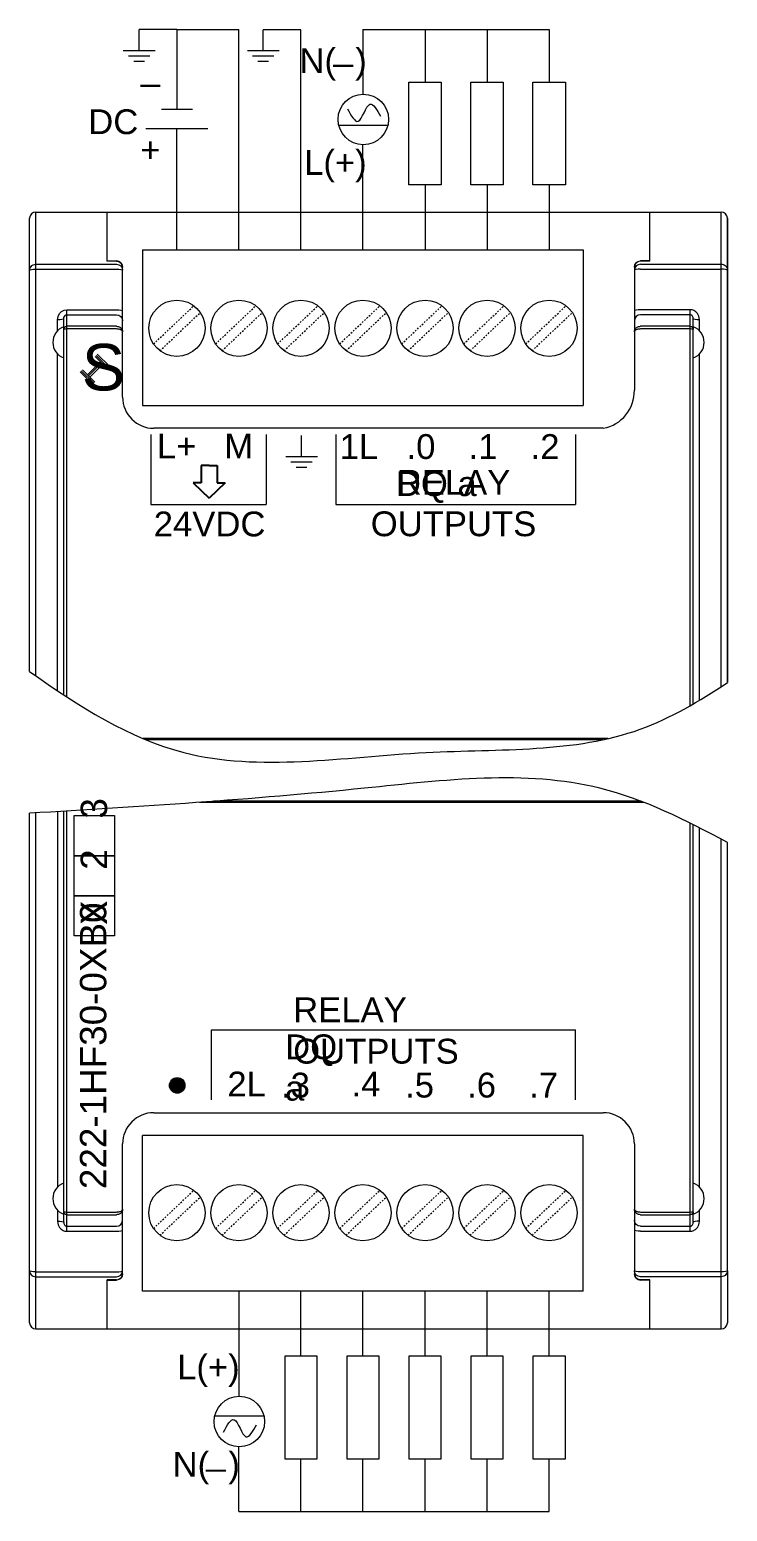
# Model space of a CAD drawing. Header units: inches. Extents: x 57 to 2760, y -193 to 2149.
# Drawn here: x 946.3 to 991.3, y 1502.6 to 1598.1 of the extents above; entities that cross this region are included whole.
import ezdxf

# ---------------------------------------------------------------- set-up
doc = ezdxf.new("R2010")
doc.units = ezdxf.units.IN
doc.header["$MEASUREMENT"] = 0
doc.linetypes.add('DOT', pattern=[0.2, 0.1, -0.1])
doc.layers.add('Wiring', color=7, linetype='Continuous')
doc.styles.get("Standard").update_dxf_attribs({"font": 'arial.ttf'})

msp = doc.modelspace()

# ---------------------------------------------------------------- linework, layer by layer
at = {"color": 7, "linetype": 'Continuous', "lineweight": 0}
for p, q in [((946.33549, 1556.74283), (946.33549, 1585.95301)), ((946.73549, 1586.35301), (990.93549, 1586.35301)), ((946.73549, 1556.45999), (946.73549, 1586.35301)), ((951.33549, 1583.18671), (951.33549, 1586.35301)), ((986.33549, 1583.18671), (986.33549, 1586.35301)), ((990.93549, 1555.75919), (990.93549, 1586.35301)), ((991.33549, 1556.02224), (991.33549, 1585.95301)), ((991.33549, 1585.95301), (991.33549, 1556.02224)), ((953.62549, 1583.92301), (982.04549, 1583.92301)), ((953.62549, 1583.92301), (953.62549, 1573.89101)), ((982.04549, 1583.92301), (982.04549, 1573.89101)), ((946.73549, 1582.99128), (951.93549, 1582.99128)), ((951.33549, 1583.19937), (951.93549, 1583.19937)), ((951.93549, 1583.18671), (951.33549, 1583.18671)), ((952.0867, 1583.16969), (951.93549, 1583.19937)), ((952.30489, 1582.75303), (952.33549, 1582.60473)), ((952.33549, 1574.41511), (952.33549, 1582.79937)), ((985.33549, 1582.79937), (985.33549, 1574.87701)), ((985.3661, 1582.75303), (985.33549, 1582.60473)), ((985.51261, 1583.121), (985.41948, 1583.03684)), ((985.61986, 1583.17017), (985.51261, 1583.121)), ((985.58429, 1583.16969), (985.73549, 1583.19937)), ((985.73549, 1583.18671), (985.61986, 1583.17017)), ((986.33549, 1583.19937), (985.73549, 1583.19937)), ((986.33549, 1583.18671), (985.73549, 1583.18671)), ((985.73549, 1582.99128), (990.93549, 1582.99128)), ((946.73549, 1582.67143), (951.93549, 1582.67143)), ((985.73549, 1582.67143), (990.93549, 1582.67143)), ((948.73549, 1580.05559), (951.93549, 1580.05559)), ((948.73549, 1555.09991), (948.73549, 1580.05559)), ((988.93549, 1580.05559), (985.73549, 1580.05559)), ((988.93549, 1554.53194), (988.93549, 1580.05559)), ((948.13549, 1578.67579), (948.13549, 1579.40901)), ((948.53549, 1555.23092), (948.53549, 1579.46916)), ((948.73549, 1579.73068), (951.93549, 1579.73068)), ((951.93549, 1578.98869), (948.73549, 1578.98869)), ((952.33549, 1578.63797), (952.33549, 1579.34431)), ((988.93549, 1579.73068), (985.73549, 1579.73068)), ((988.93549, 1578.98869), (985.73549, 1578.98869)), ((989.13549, 1554.64665), (989.13549, 1579.46918)), ((989.53549, 1578.67579), (989.53549, 1579.40901)), ((951.93549, 1578.81585), (948.73549, 1578.81585)), ((988.93549, 1578.81585), (985.73549, 1578.81721)), ((948.13549, 1555.49667), (948.13549, 1577.23023)), ((989.53549, 1554.88197), (989.53549, 1577.23023)), ((953.62549, 1573.89101), (982.04549, 1573.89101)), ((983.3354, 1572.41501), (954.33549, 1572.41501)), ((963.87272, 1570.59464), (963.87272, 1571.95964)), ((962.84897, 1570.59464), (964.89647, 1570.59464)), ((963.19022, 1570.25339), (964.55522, 1570.25339)), ((963.53147, 1569.91214), (964.21397, 1569.91214)), ((983.63164, 1552.40899), (953.65274, 1552.40899)), ((983.32711, 1552.3416), (953.81447, 1552.3416)), ((985.77212, 1548.36824), (958.20639, 1548.36824)), ((946.33549, 1514.75682), (946.33549, 1547.59767)), ((946.73549, 1514.35682), (946.73549, 1547.62156)), ((948.13549, 1547.70562), (948.13549, 1523.4796)), ((948.53549, 1521.24065), (948.53549, 1547.72981)), ((948.73549, 1520.65425), (948.73549, 1547.74194)), ((985.94662, 1548.30084), (957.283, 1548.30084)), ((988.93549, 1520.65425), (988.93549, 1546.96543)), ((989.13549, 1521.24065), (989.13549, 1546.86599)), ((989.53549, 1523.4796), (989.53549, 1546.66426)), ((990.93549, 1514.35682), (990.93549, 1545.93375)), ((955.35711, 1530.04749), (955.86231, 1530.55268)), ((955.35966, 1530.07324), (955.83656, 1530.55014)), ((955.36096, 1530.02814), (955.88166, 1530.54883)), ((955.36481, 1530.00879), (955.90101, 1530.54499)), ((955.36542, 1530.1022), (955.8076, 1530.54438)), ((955.36866, 1529.98943), (955.92036, 1530.54114)), ((955.37118, 1530.13116), (955.77864, 1530.53862)), ((955.37251, 1529.97008), (955.93972, 1530.53729)), ((955.37636, 1529.95073), (955.95907, 1530.53344)), ((955.37694, 1530.16012), (955.74967, 1530.53286)), ((955.38021, 1529.93138), (955.97842, 1530.52959)), ((955.3827, 1530.18909), (955.72071, 1530.5271)), ((955.38406, 1529.91202), (955.99777, 1530.52574)), ((955.38791, 1529.89267), (956.01713, 1530.52189)), ((955.38846, 1530.21805), (955.69175, 1530.52134)), ((955.39176, 1529.87332), (956.03648, 1530.51804)), ((955.39663, 1530.24942), (955.66038, 1530.51317)), ((955.39805, 1529.8564), (956.05339, 1530.51175)), ((955.40734, 1529.8425), (956.0673, 1530.50246)), ((955.41663, 1529.82859), (956.08121, 1530.49317)), ((955.42593, 1529.81468), (956.09512, 1530.48387)), ((955.43522, 1529.80077), (956.10903, 1530.47458)), ((955.44335, 1530.31934), (955.59046, 1530.46645)), ((955.44451, 1529.78686), (956.12294, 1530.46529)), ((955.45381, 1529.77295), (956.13685, 1530.45599)), ((955.4631, 1529.75904), (956.15075, 1530.4467)), ((955.47239, 1529.74514), (956.16466, 1530.43741)), ((955.48169, 1529.73123), (956.17857, 1530.42811)), ((955.49007, 1530.38926), (955.52054, 1530.41973)), ((955.49098, 1529.71732), (956.19248, 1530.41882)), ((955.50027, 1529.70341), (956.20639, 1530.40953)), ((955.51319, 1529.69312), (956.21667, 1530.39661)), ((955.5271, 1529.68383), (956.22597, 1530.3827)), ((955.54101, 1529.67454), (956.23526, 1530.36879)), ((955.55492, 1529.66524), (956.24455, 1530.35488)), ((955.56882, 1529.65595), (956.25385, 1530.34097)), ((955.58273, 1529.64666), (956.26314, 1530.32707)), ((955.59664, 1529.63736), (956.27243, 1530.31316)), ((955.61055, 1529.62807), (956.28173, 1530.29925)), ((955.62446, 1529.61878), (956.29102, 1530.28534)), ((955.63837, 1529.60948), (956.30031, 1530.27143)), ((955.65228, 1529.60019), (956.30961, 1530.25752)), ((955.66685, 1529.59156), (956.31824, 1530.24295)), ((955.6862, 1529.58771), (956.32209, 1530.2236)), ((955.70556, 1529.58386), (956.32593, 1530.20424)), ((955.72491, 1529.58001), (956.32978, 1530.18489)), ((955.74426, 1529.57617), (956.33363, 1530.16554)), ((955.76361, 1529.57232), (956.33748, 1530.14619)), ((955.78297, 1529.56847), (956.34133, 1530.12683)), ((955.80232, 1529.56462), (956.34518, 1530.10748)), ((955.82167, 1529.56077), (956.34903, 1530.08813)), ((955.84102, 1529.55692), (956.35288, 1530.06878)), ((955.86263, 1529.55533), (956.35447, 1530.04716)), ((955.8916, 1529.56109), (956.34871, 1530.0182)), ((955.92056, 1529.56685), (956.34295, 1529.98924)), ((955.94952, 1529.57261), (956.33719, 1529.96028)), ((955.97849, 1529.57837), (956.33143, 1529.93131)), ((956.00745, 1529.58413), (956.32567, 1529.90235)), ((956.03641, 1529.58989), (956.3199, 1529.87339)), ((956.09113, 1529.62141), (956.28839, 1529.81867)), ((956.16105, 1529.66813), (956.24167, 1529.74875)), ((954.33559, 1528.29482), (983.33549, 1528.29482)), ((982.04549, 1526.81882), (953.62549, 1526.81882)), ((953.62549, 1516.78682), (953.62549, 1526.81882)), ((982.04549, 1516.78682), (982.04549, 1526.81882)), ((952.33549, 1517.91046), (952.33549, 1526.29482)), ((952.33549, 1522.07182), (952.33549, 1526.29482)), ((985.33549, 1526.29482), (985.33549, 1517.91046)), ((948.13549, 1522.03404), (948.13549, 1521.30083)), ((948.73549, 1521.89399), (951.93549, 1521.89399)), ((948.73549, 1521.72114), (951.93549, 1521.72114)), ((985.73549, 1521.89399), (988.93549, 1521.89399)), ((985.73549, 1521.72114), (988.93549, 1521.72114)), ((989.53549, 1521.30083), (989.53549, 1522.03404)), ((948.73549, 1520.97915), (951.93549, 1520.97915)), ((948.73549, 1520.65425), (951.93549, 1520.65425)), ((985.73549, 1520.97915), (988.93549, 1520.97915)), ((985.73549, 1520.65425), (988.93549, 1520.65425)), ((946.73549, 1518.0384), (951.93549, 1518.0384)), ((952.30489, 1517.9568), (952.33549, 1518.1051)), ((985.3661, 1517.9568), (985.33549, 1518.1051)), ((990.93549, 1518.0384), (985.73549, 1518.0384)), ((991.33549, 1518.1051), (991.33549, 1514.75682)), ((946.73549, 1517.71855), (951.93549, 1517.71855)), ((951.33549, 1514.35682), (951.33549, 1517.52313)), ((951.93549, 1517.52313), (951.33549, 1517.52313)), ((951.33549, 1517.51046), (951.93549, 1517.51046)), ((952.0867, 1517.54014), (951.93549, 1517.51046)), ((951.93549, 1517.52313), (952.05113, 1517.53967)), ((952.05113, 1517.53967), (952.15838, 1517.58883)), ((952.15838, 1517.58883), (952.25151, 1517.673)), ((985.58429, 1517.54014), (985.73549, 1517.51046)), ((990.93549, 1517.71855), (985.73549, 1517.71855)), ((986.33549, 1517.52313), (985.73549, 1517.52313)), ((986.33549, 1517.51046), (985.73549, 1517.51046)), ((986.33549, 1514.35682), (986.33549, 1517.52313)), ((982.04549, 1516.78682), (953.62549, 1516.78682)), ((946.73549, 1514.35682), (990.93549, 1514.35682))]:
    msp.add_line(p, q, dxfattribs=at)
at = {"linetype": 'DOT', "lineweight": 0}
for p, q in [((954.32964, 1577.84979), (956.92872, 1580.31183)), ((954.74227, 1577.41419), (957.34135, 1579.87624)), ((958.32964, 1577.84979), (960.92872, 1580.31183)), ((958.74227, 1577.41419), (961.34135, 1579.87624)), ((962.32964, 1577.84979), (964.92872, 1580.31183)), ((962.74227, 1577.41419), (965.34135, 1579.87624)), ((966.32964, 1577.84979), (968.92872, 1580.31183)), ((966.74227, 1577.41419), (969.34135, 1579.87624)), ((970.32964, 1577.84979), (972.92872, 1580.31183)), ((970.74227, 1577.41419), (973.34135, 1579.87624)), ((974.32964, 1577.84979), (976.92872, 1580.31183)), ((974.74227, 1577.41419), (977.34135, 1579.87624)), ((978.32964, 1577.84979), (980.92872, 1580.31183)), ((978.74227, 1577.41419), (981.34135, 1579.87624)), ((954.32964, 1520.8336), (956.92872, 1523.29564)), ((954.74227, 1520.398), (957.34135, 1522.86005)), ((958.32964, 1520.8336), (960.92872, 1523.29564)), ((958.74227, 1520.398), (961.34135, 1522.86005)), ((962.32964, 1520.8336), (964.92872, 1523.29564)), ((962.74227, 1520.398), (965.34135, 1522.86005)), ((966.32964, 1520.8336), (968.92872, 1523.29564)), ((966.74227, 1520.398), (969.34135, 1522.86005)), ((970.32964, 1520.8336), (972.92872, 1523.29564)), ((970.74227, 1520.398), (973.34135, 1522.86005)), ((974.32964, 1520.8336), (976.92872, 1523.29564)), ((974.74227, 1520.398), (977.34135, 1522.86005)), ((978.32964, 1520.8336), (980.92872, 1523.29564)), ((978.74227, 1520.398), (981.34135, 1522.86005))]:
    msp.add_line(p, q, dxfattribs=at)
at = {"lineweight": 0}
for p, q in [((950.55848, 1577.04064), (951.36016, 1576.24872)), ((950.62874, 1577.11179), (951.43042, 1576.31988)), ((950.699, 1577.18295), (951.50068, 1576.39104)), ((949.5985, 1576.04372), (950.40018, 1575.25181)), ((949.66876, 1576.11488), (950.47044, 1575.32297)), ((949.73902, 1576.18604), (950.5407, 1575.39412)), ((950.90772, 1576.69904), (950.06917, 1575.86081)), ((950.97842, 1576.62831), (950.13986, 1575.79008)), ((951.04912, 1576.55759), (950.21056, 1575.71936)), ((954.16122, 1572.02044), (954.16122, 1567.50686)), ((961.59122, 1572.02044), (961.59122, 1567.50686)), ((966.07574, 1572.02045), (966.07574, 1567.50687)), ((981.55049, 1572.02045), (981.55049, 1567.50687)), ((954.16122, 1567.50686), (961.59122, 1567.50686)), ((966.07574, 1567.50687), (981.55049, 1567.50687)), ((991.33549, 1518.1051), (991.33549, 1545.7199)), ((958.07574, 1533.63523), (981.55049, 1533.63523)), ((958.07574, 1529.12164), (958.07574, 1533.63523)), ((981.55049, 1529.12164), (981.55049, 1533.63523))]:
    msp.add_line(p, q, dxfattribs=at)
for p, q in [((957.90841, 1570.02136), (957.39436, 1570.02136)), ((957.39436, 1570.02136), (957.39436, 1568.90297)), ((957.90841, 1570.02136), (958.42246, 1570.02136)), ((958.42246, 1570.02136), (958.42246, 1568.90297)), ((957.39436, 1568.90297), (956.88031, 1568.90297)), ((956.88031, 1568.90297), (957.90841, 1567.90549)), ((958.93651, 1568.90297), (957.90841, 1567.90549)), ((958.42246, 1568.90297), (958.93651, 1568.90297))]:
    msp.add_line(p, q)
at = {"color": 7, "linetype": 'Continuous', "lineweight": 0}
for points in [[(946.33549, 1582.60473), (946.34002, 1582.66274), (946.35536, 1582.72503), (946.3839, 1582.78906), (946.42753, 1582.8514), (946.48713, 1582.90775), (946.56131, 1582.95271), (946.64604, 1582.98149), (946.73549, 1582.99128)], [(951.93549, 1583.18671), (952.05113, 1583.17017), (952.15838, 1583.121), (952.2515, 1583.03684), (952.31435, 1582.92363), (952.33549, 1582.79937)], [(951.93549, 1582.99128), (952.0876, 1582.96224), (952.21783, 1582.87856), (952.30489, 1582.75303)], [(952.33549, 1582.79937), (952.3061, 1582.94989), (952.21905, 1583.0815), (952.0867, 1583.16969)], [(985.33549, 1582.79937), (985.36489, 1582.94989), (985.45194, 1583.0815), (985.58429, 1583.16969)], [(985.41948, 1583.03684), (985.35664, 1582.92363), (985.33549, 1582.79937)], [(985.73549, 1582.99128), (985.58339, 1582.96224), (985.45316, 1582.87856), (985.3661, 1582.75303)], [(990.93549, 1582.99128), (990.99549, 1582.98691), (991.05996, 1582.97209), (991.12623, 1582.9445), (991.19076, 1582.90234), (991.24907, 1582.84472), (991.2956, 1582.77302), (991.32538, 1582.69112), (991.33549, 1582.60473)], [(946.33549, 1582.60473), (946.36561, 1582.63012), (946.45224, 1582.65183), (946.58215, 1582.66634), (946.73549, 1582.67143)], [(951.93549, 1582.67143), (952.0876, 1582.66642), (952.21783, 1582.65198), (952.30489, 1582.63032), (952.33549, 1582.60473)], [(985.73549, 1582.67143), (985.58339, 1582.66642), (985.45316, 1582.65198), (985.3661, 1582.63032), (985.33549, 1582.60473)], [(991.33549, 1582.60473), (991.30538, 1582.63012), (991.21875, 1582.65183), (991.08884, 1582.66634), (990.93549, 1582.67143)], [(948.13549, 1579.40901), (948.16822, 1579.61956), (948.2604, 1579.80384), (948.39726, 1579.94296), (948.56042, 1580.02735), (948.73549, 1580.05559)], [(951.93549, 1580.05559), (952.08857, 1580.05091), (952.21834, 1580.03758), (952.30505, 1580.01764), (952.33549, 1579.99412)], [(985.73549, 1580.05559), (985.58242, 1580.05091), (985.45265, 1580.03758), (985.36594, 1580.01764), (985.33549, 1579.99412)], [(989.53549, 1579.40901), (989.52438, 1579.53281), (989.49549, 1579.64107), (989.4541, 1579.73409), (989.40409, 1579.81275), (989.34886, 1579.8776), (989.29147, 1579.92944), (989.23393, 1579.9699), (989.17667, 1580.00103), (989.11893, 1580.02461), (989.05954, 1580.04161), (988.99821, 1580.05204), (988.93549, 1580.05559)], [(948.53549, 1579.46918), (948.50504, 1579.44615), (948.41833, 1579.42663), (948.28856, 1579.41359), (948.13549, 1579.40901)], [(948.53549, 1579.46915), (948.54639, 1579.55423), (948.57711, 1579.6288), (948.62279, 1579.68516), (948.67726, 1579.71932), (948.73549, 1579.73068)], [(948.53549, 1578.79551), (948.55072, 1578.86943), (948.59407, 1578.93211), (948.65896, 1578.97399), (948.73549, 1578.98869)], [(951.93549, 1579.73068), (952.08857, 1579.70127), (952.21834, 1579.61752), (952.30505, 1579.49217), (952.33549, 1579.34431)], [(951.9355, 1578.98869), (952.00033, 1578.98405), (952.05765, 1578.97194), (952.10753, 1578.9546), (952.15063, 1578.93365), (952.18788, 1578.91007), (952.22028, 1578.88427), (952.24886, 1578.85596), (952.27409, 1578.82472), (952.29552, 1578.79082), (952.31262, 1578.75491), (952.32504, 1578.71767), (952.3327, 1578.67942), (952.33549, 1578.63801)], [(985.73549, 1579.73068), (985.58242, 1579.70127), (985.45265, 1579.61752), (985.36594, 1579.49217), (985.33549, 1579.34431)], [(985.33549, 1578.63796), (985.33823, 1578.67894), (985.34633, 1578.71909), (985.35959, 1578.75788), (985.3777, 1578.79479), (985.40029, 1578.82935), (985.42691, 1578.86114), (985.45722, 1578.88992), (985.49092, 1578.9155), (985.52753, 1578.93757), (985.5664, 1578.95581), (985.60684, 1578.97006), (985.6483, 1578.98026), (985.69093, 1578.98651), (985.73549, 1578.98869)], [(989.13549, 1579.46918), (989.13179, 1579.51923), (989.12216, 1579.563), (989.10836, 1579.60062), (989.09169, 1579.63243), (989.07328, 1579.65866), (989.05415, 1579.67964), (989.03497, 1579.69601), (989.01588, 1579.7086), (988.99664, 1579.71815), (988.97684, 1579.72503), (988.9564, 1579.72925), (988.93549, 1579.73068)], [(988.93549, 1578.98869), (989.01107, 1578.97437), (989.07599, 1578.933), (989.12016, 1578.86968), (989.13549, 1578.79551)], [(989.53549, 1579.40901), (989.38242, 1579.41359), (989.25265, 1579.42663), (989.16594, 1579.44615), (989.13549, 1579.46918)], [(948.73549, 1578.81585), (948.65871, 1578.81429), (948.59344, 1578.80983), (948.55036, 1578.8032), (948.53549, 1578.79551)], [(952.33549, 1578.63798), (952.3327, 1578.659), (952.32504, 1578.67839), (952.31262, 1578.69727), (952.29553, 1578.71548), (952.2741, 1578.73267), (952.24887, 1578.74851), (952.22029, 1578.76287), (952.18791, 1578.77596), (952.15066, 1578.78792), (952.10757, 1578.79854), (952.05769, 1578.80734), (952.00039, 1578.81349), (951.93558, 1578.81585)], [(985.73549, 1578.81585), (985.69093, 1578.81474), (985.6483, 1578.81157), (985.60684, 1578.8064), (985.56639, 1578.79917), (985.52752, 1578.78991), (985.49092, 1578.77872), (985.45722, 1578.76574), (985.42691, 1578.75115), (985.40028, 1578.73503), (985.3777, 1578.7175), (985.35959, 1578.69878), (985.34633, 1578.67912), (985.33823, 1578.65876), (985.33549, 1578.63799)], [(989.13549, 1578.79551), (989.12016, 1578.80332), (989.07599, 1578.80998), (989.01107, 1578.81434), (988.93549, 1578.81585)], [(948.73549, 1521.72114), (948.65992, 1521.73547), (948.595, 1521.77684), (948.55082, 1521.84015), (948.53549, 1521.91433)], [(948.53549, 1521.91433), (948.55082, 1521.90652), (948.595, 1521.89985), (948.65992, 1521.8955), (948.73549, 1521.89399)], [(952.33549, 1522.0719), (952.33174, 1522.02391), (952.32221, 1521.98221), (952.30727, 1521.94243), (952.2867, 1521.90398), (952.26091, 1521.86791), (952.23066, 1521.83515), (952.19691, 1521.8064), (952.15952, 1521.78131), (952.11828, 1521.7599), (952.07415, 1521.74289), (952.02835, 1521.73072), (951.98214, 1521.72354), (951.93549, 1521.72114)], [(951.93549, 1521.89399), (951.98214, 1521.8952), (952.02836, 1521.89885), (952.07415, 1521.90502), (952.11829, 1521.91365), (952.15952, 1521.92451), (952.19691, 1521.93724), (952.23066, 1521.95182), (952.26091, 1521.96843), (952.2867, 1521.98672), (952.30727, 1522.00622), (952.32221, 1522.02639), (952.33174, 1522.04754), (952.33549, 1522.07182)], [(985.73548, 1521.72114), (985.67057, 1521.72579), (985.61313, 1521.73796), (985.56297, 1521.75544), (985.51956, 1521.77663), (985.48213, 1521.80047), (985.44976, 1521.82642), (985.42138, 1521.8547), (985.39639, 1521.88583), (985.37514, 1521.9196), (985.35818, 1521.9554), (985.34585, 1521.99256), (985.33825, 1522.03072), (985.33549, 1522.07188)], [(985.33549, 1522.07185), (985.33825, 1522.05099), (985.34585, 1522.03164), (985.35818, 1522.0128), (985.37514, 1521.99465), (985.39638, 1521.97753), (985.42137, 1521.96174), (985.44974, 1521.9474), (985.4821, 1521.93424), (985.51953, 1521.92214), (985.56292, 1521.9114), (985.61307, 1521.90253), (985.67051, 1521.89635), (985.7354, 1521.89399)], [(989.13549, 1521.91433), (989.12027, 1521.8404), (989.07692, 1521.77773), (989.01203, 1521.73585), (988.93549, 1521.72114)], [(988.93549, 1521.89399), (989.01228, 1521.89555), (989.07755, 1521.90001), (989.12063, 1521.90663), (989.13549, 1521.91433)], [(948.13549, 1521.30083), (948.1466, 1521.17702), (948.1755, 1521.06876), (948.21689, 1520.97574), (948.2669, 1520.89709), (948.32213, 1520.83224), (948.37952, 1520.78039), (948.43706, 1520.73994), (948.49432, 1520.70881), (948.55206, 1520.68522), (948.61145, 1520.66823), (948.67278, 1520.65779), (948.73549, 1520.65425)], [(948.13549, 1521.30083), (948.28857, 1521.29625), (948.41834, 1521.2832), (948.50505, 1521.26368), (948.53549, 1521.24065)], [(948.53549, 1521.24065), (948.5392, 1521.1906), (948.54883, 1521.14683), (948.56263, 1521.10922), (948.5793, 1521.07741), (948.59771, 1521.05117), (948.61684, 1521.0302), (948.63602, 1521.01383), (948.65511, 1521.00123), (948.67435, 1520.99169), (948.69415, 1520.98481), (948.71459, 1520.98059), (948.73549, 1520.97915)], [(951.93549, 1520.97915), (952.08857, 1521.00856), (952.21834, 1521.09232), (952.30505, 1521.21767), (952.33549, 1521.36552)], [(951.93549, 1520.65425), (952.08857, 1520.65893), (952.21834, 1520.67225), (952.30505, 1520.69219), (952.33549, 1520.71572)], [(985.73549, 1520.97915), (985.58242, 1521.00856), (985.45265, 1521.09232), (985.36594, 1521.21767), (985.33549, 1521.36552)], [(985.73549, 1520.65425), (985.58242, 1520.65893), (985.45265, 1520.67225), (985.36594, 1520.69219), (985.33549, 1520.71572)], [(988.93549, 1520.65425), (988.99048, 1520.65697), (989.04685, 1520.66549), (989.10482, 1520.68054), (989.16434, 1520.70315), (989.22506, 1520.73456), (989.28611, 1520.77618), (989.34594, 1520.82927), (989.40261, 1520.8951), (989.45353, 1520.97468), (989.49543, 1521.06858), (989.52445, 1521.17736), (989.53549, 1521.30083)], [(988.93549, 1520.97915), (988.95383, 1520.98026), (988.97262, 1520.9837), (988.99194, 1520.9898), (989.01178, 1520.99895), (989.03202, 1521.01166), (989.05237, 1521.02849), (989.07231, 1521.04997), (989.09119, 1521.0766), (989.10816, 1521.10878), (989.12213, 1521.14675), (989.13181, 1521.19073), (989.13549, 1521.24065)], [(989.53549, 1521.30083), (989.38242, 1521.29625), (989.25265, 1521.2832), (989.16594, 1521.26368), (989.13549, 1521.24065)], [(946.33549, 1518.1051), (946.34069, 1518.04303), (946.35778, 1517.97788), (946.38868, 1517.91251), (946.43456, 1517.85045), (946.49526, 1517.79603), (946.5685, 1517.75385), (946.65028, 1517.72742), (946.73549, 1517.71855)], [(946.73549, 1518.0384), (946.58215, 1518.0435), (946.45224, 1518.05801), (946.36561, 1518.07971), (946.33549, 1518.1051)], [(951.93549, 1518.0384), (952.0876, 1518.04341), (952.21783, 1518.05785), (952.30489, 1518.07951), (952.33549, 1518.1051)], [(951.93549, 1517.71855), (952.0876, 1517.74759), (952.21783, 1517.83128), (952.30489, 1517.9568)], [(952.33549, 1517.91046), (952.3061, 1517.75995), (952.21905, 1517.62833), (952.0867, 1517.54014)], [(952.25151, 1517.673), (952.31435, 1517.78621), (952.33549, 1517.91046)], [(985.73549, 1518.0384), (985.58339, 1518.04341), (985.45316, 1518.05785), (985.3661, 1518.07951), (985.33549, 1518.1051)], [(985.33549, 1517.91046), (985.36489, 1517.75995), (985.45194, 1517.62833), (985.58429, 1517.54014)], [(985.73549, 1517.52313), (985.61986, 1517.53967), (985.51261, 1517.58883), (985.41948, 1517.673), (985.35664, 1517.78621), (985.33549, 1517.91046)], [(985.73549, 1517.71855), (985.58339, 1517.74759), (985.45316, 1517.83128), (985.3661, 1517.9568)], [(991.33549, 1518.1051), (991.30538, 1518.07971), (991.21875, 1518.05801), (991.08884, 1518.0435), (990.93549, 1518.0384)], [(991.33549, 1518.1051), (991.33101, 1518.04741), (991.31582, 1517.98535), (991.28746, 1517.92145), (991.24405, 1517.85911), (991.18461, 1517.80266), (991.11041, 1517.75747), (991.02544, 1517.72845), (990.93549, 1517.71855)]]:
    msp.add_lwpolyline(points, dxfattribs=at)
at = {"lineweight": 0}
for points in [[(949.20869, 1544.86314), (949.20869, 1547.44657), (951.81385, 1547.44657), (951.81385, 1544.86314)], [(949.20869, 1542.27971), (949.20869, 1544.86314), (951.81385, 1544.86314), (951.81385, 1542.27971)], [(949.20869, 1539.69628), (949.20869, 1542.27971), (951.81385, 1542.27971), (951.81385, 1539.69628)]]:
    msp.add_lwpolyline(points, close=True, dxfattribs=at)
at = {"color": 7, "linetype": 'Continuous', "lineweight": 0}
for centre, radius in [((955.83549, 1578.86301), 1.815), ((959.83549, 1578.86301), 1.815), ((963.83549, 1578.86301), 1.815), ((967.83549, 1578.86301), 1.815), ((971.83549, 1578.86301), 1.815), ((975.83549, 1578.86301), 1.815), ((979.83549, 1578.86301), 1.815), ((955.85583, 1530.05397), 0.5), ((955.83549, 1521.84682), 1.815), ((959.83549, 1521.84682), 1.815), ((963.83549, 1521.84682), 1.815), ((967.83549, 1521.84682), 1.815), ((971.83549, 1521.84682), 1.815), ((975.83549, 1521.84682), 1.815), ((979.83549, 1521.84682), 1.815)]:
    msp.add_circle(centre, radius, dxfattribs=at)
for centre, radius, start, end in [((946.73549, 1585.95301), 0.4, 90, 180), ((990.93549, 1585.95301), 0.4, 0, 90), ((948.89978, 1577.95301), 1.06429, 110.0159596, 249.9840404), ((988.77121, 1577.95301), 1.06429, 290.0159596, 69.9840404), ((954.33549, 1574.41501), 2, 179.9973232, 270), ((982.89642, 1574.81506), 2.43986, 280.3651811, 1.4550045), ((954.33549, 1526.29482), 2, 89.9973326, 180), ((983.33549, 1526.29482), 2, 359.9973232, 90), ((948.89978, 1522.75682), 1.06429, 110.0159596, 249.9840404), ((988.77121, 1522.75682), 1.06429, 290.0159596, 69.9840404), ((946.73549, 1514.75682), 0.4, 180, 270), ((990.93549, 1514.75682), 0.4, 270, 0)]:
    msp.add_arc(centre, radius, start, end, dxfattribs=at)
at = {"lineweight": 0}
for points, knots in [([(946.33549, 1556.74283), (949.52296, 1554.47833), (957.23701, 1549.56898), (971.31522, 1552.08704), (983.68483, 1551.35457), (989.52316, 1554.82037), (991.33549, 1556.02224)], [2.43091235, 2.43091235, 2.43091235, 2.43091235, 13.73787262, 29.37992931, 43.26630415, 49.67724743, 49.67724743, 49.67724743, 49.67724743]), ([(991.33549, 1545.7199), (988.65659, 1547.1575), (981.37917, 1550.79983), (965.61798, 1548.77809), (953.46478, 1548.0231), (946.33549, 1547.59767)], [1.39415219, 1.39415219, 1.39415219, 1.39415219, 10.34455376, 25.53587156, 47.17372778, 47.17372778, 47.17372778, 47.17372778])]:
    msp.add_open_spline(points, degree=3, knots=knots, dxfattribs=at)
at = {"layer": 'Wiring', "lineweight": 15}
for p, q in [((955.83549, 1598.11341), (953.4018, 1598.11341)), ((955.83549, 1598.11341), (955.83549, 1592.99352)), ((955.83549, 1598.11341), (959.83549, 1598.11341)), ((959.83549, 1583.92301), (959.83549, 1598.11341)), ((963.83549, 1598.11089), (961.4018, 1598.11089)), ((963.83549, 1583.92301), (963.83549, 1598.11089)), ((967.83549, 1598.11341), (979.83549, 1598.11341)), ((967.83549, 1598.11341), (967.83549, 1593.95385)), ((971.83549, 1598.11341), (971.83549, 1594.7357)), ((975.83549, 1598.11341), (975.83549, 1594.7357)), ((979.83549, 1598.11341), (979.83549, 1594.7357)), ((954.83549, 1592.99352), (956.83549, 1592.99352)), ((953.83549, 1591.73618), (957.83549, 1591.73618)), ((955.83549, 1583.92301), (955.83549, 1591.73618)), ((966.27303, 1591.94893), (969.44151, 1591.94893)), ((967.83549, 1583.92301), (967.83549, 1590.69734)), ((971.83549, 1588.11705), (971.83549, 1583.92301)), ((975.83549, 1588.11705), (975.83549, 1583.92301)), ((979.83549, 1588.11705), (979.83549, 1583.92301)), ((959.83549, 1516.78682), (959.83549, 1510.0125)), ((963.83549, 1512.59278), (963.83549, 1516.78682)), ((967.83549, 1512.59278), (967.83549, 1516.78682)), ((971.83549, 1512.59278), (971.83549, 1516.78682)), ((975.83549, 1512.59278), (975.83549, 1516.78682)), ((979.83549, 1512.59278), (979.83549, 1516.78682)), ((958.27303, 1508.7609), (961.44151, 1508.7609)), ((959.83549, 1502.59642), (959.83549, 1506.75599)), ((963.83549, 1502.59642), (963.83549, 1505.97414)), ((967.83549, 1502.59642), (967.83549, 1505.97414)), ((971.83549, 1502.59642), (971.83549, 1505.97414)), ((975.83549, 1502.59642), (975.83549, 1505.97414)), ((979.83549, 1502.59642), (979.83549, 1505.97414)), ((959.83549, 1502.59642), (979.83549, 1502.59642))]:
    msp.add_line(p, q, dxfattribs=at)
at = {"layer": 'Wiring', "color": 7, "lineweight": 15}
for p, q in [((953.4018, 1596.74841), (953.4018, 1598.11341)), ((961.4018, 1596.74589), (961.4018, 1598.11089)), ((954.42555, 1596.74841), (952.37805, 1596.74841)), ((954.0843, 1596.40716), (952.7193, 1596.40716)), ((962.42555, 1596.74589), (960.37805, 1596.74589)), ((962.0843, 1596.40464), (960.7193, 1596.40464)), ((953.74305, 1596.06591), (953.06055, 1596.06591)), ((961.74305, 1596.06339), (961.06055, 1596.06339))]:
    msp.add_line(p, q, dxfattribs=at)
at = {"layer": 'Wiring', "lineweight": 15}
for points in [[(970.78553, 1594.7357), (972.88546, 1594.7357), (972.88546, 1588.11705), (970.78553, 1588.11705)], [(974.78553, 1594.7357), (976.88546, 1594.7357), (976.88546, 1588.11705), (974.78553, 1588.11705)], [(978.78553, 1594.7357), (980.88546, 1594.7357), (980.88546, 1588.11705), (978.78553, 1588.11705)], [(962.78553, 1505.97414), (964.88546, 1505.97414), (964.88546, 1512.59278), (962.78553, 1512.59278)], [(966.78553, 1505.97414), (968.88546, 1505.97414), (968.88546, 1512.59278), (966.78553, 1512.59278)], [(970.78553, 1505.97414), (972.88546, 1505.97414), (972.88546, 1512.59278), (970.78553, 1512.59278)], [(974.78553, 1505.97414), (976.88546, 1505.97414), (976.88546, 1512.59278), (974.78553, 1512.59278)], [(978.78553, 1505.97414), (980.88546, 1505.97414), (980.88546, 1512.59278), (978.78553, 1512.59278)]]:
    msp.add_lwpolyline(points, close=True, dxfattribs=at)
at = {"layer": 'Wiring', "color": 7, "lineweight": 15}
for centre in [(967.85727, 1592.32559), (959.85727, 1508.38424)]:
    msp.add_circle(centre, 1.6284, dxfattribs=at)
at = {"layer": 'Wiring', "lineweight": 15}
for points in [[(966.83596, 1593.01175), (967.52621, 1592.20678), (968.28547, 1593.29924), (968.96052, 1592.52543)], [(958.83596, 1507.69809), (959.52621, 1508.50306), (960.28547, 1507.4106), (960.96052, 1508.18441)]]:
    msp.add_spline(points, degree=3, dxfattribs=at)

# ---------------------------------------------------------------- texts
at = {"lineweight": 0}
for s, insert, char_height, width, attachment_point in [('S', (949.70033, 1577.85435), 3, 4.2892434, 1), ('L+', (955.81668, 1572.07449), 1.6, 5.3067617, 2), ('M', (959.81668, 1572.07449), 1.6, 5.3067617, 2), ('1L', (967.57601, 1572.03634), 1.6, 5.3067617, 2), ('.0', (971.57601, 1572.03634), 1.6, 5.3067617, 2), ('.1', (975.57601, 1572.03634), 1.6, 5.3067617, 2), ('.2', (979.57601, 1572.03634), 1.6, 5.3067617, 2), ('RELAY OUTPUTS', (973.67475, 1565.43614), 1.6, 13.696, 8), ('DQ a', (972.56349, 1569.6433), 1.6, 5.3067617, 2), ('24VDC', (957.94262, 1567.04706), 1.6, 12.4032, 2), ('RELAY OUTPUTS', (963.33357, 1535.72743), 1.6, 15.0247619, 1), ('DQ a', (962.81439, 1533.34351), 1.6, 4.3914203, 1), ('2L', (959.08941, 1530.94319), 1.6, 3.5662222, 1), ('.3', (963.48293, 1530.87361), 1.6, 5.3067617, 2), ('.4', (967.08941, 1530.94319), 1.6, 3.5662222, 1), ('.5', (971.48293, 1530.87361), 1.6, 5.3067617, 2), ('.6', (975.48293, 1530.87361), 1.6, 5.3067617, 2), ('.7', (979.48293, 1530.87361), 1.6, 5.3067617, 2)]:
    msp.add_mtext(s, dxfattribs=dict(at, insert=insert, char_height=char_height, width=width, attachment_point=attachment_point))
at = {"lineweight": 0, "char_height": 1.7, "attachment_point": 1, "rotation": 90}
for s, insert, width in [('X   2   3', (949.63, 1540.39216), 12.5784889), ('{\\fArial|b0|i0|c0|p32;222-1HF30-0XB0}', (949.58133, 1523.36942), 24.8996336)]:
    msp.add_mtext(s, dxfattribs=dict(at, insert=insert, width=width))
at = {"layer": 'Wiring', "lineweight": 15, "char_height": 1.6, "width": 8.5528889}
for s, insert, attachment_point in [('N(  )', (965.90973, 1594.83356), 8), ('_', (966.55627, 1595.71538), 8), ('_', (954.1209, 1596.48647), 2), ('DC', (951.73015, 1592.97599), 2), ('+', (954.12145, 1591.16859), 2), ('L(+)', (966.05534, 1588.27129), 8), ('L(+)', (957.86465, 1512.7054), 2), ('N(  )', (957.72678, 1506.42492), 2), ('_', (958.34769, 1507.20807), 2)]:
    msp.add_mtext(s, dxfattribs=dict(at, insert=insert, attachment_point=attachment_point))

doc.saveas('drawing.dxf')
